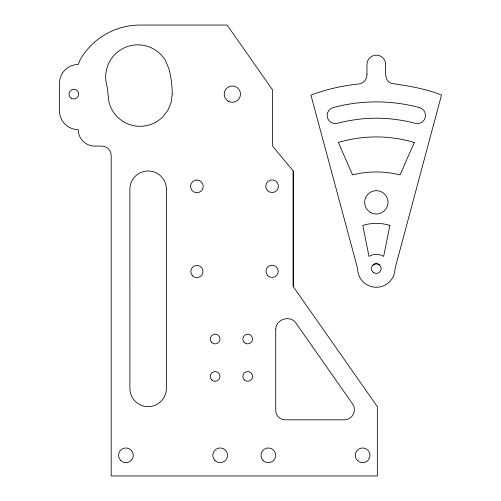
<?xml version="1.0" encoding="UTF-8"?>
<svg xmlns="http://www.w3.org/2000/svg" width="501" height="501" viewBox="0 0 501 501"><rect width="100%" height="100%" fill="white"/><g stroke="black" fill="none" stroke-linecap="round" stroke-linejoin="round"><path stroke-width="0.75" d="M293.229 286.585L293.229 170.966L272.594 146.11L272.594 89.986L227.128 25.05L140.067 25.05A69.088 69.088 0 0 0 80.235 59.594L78.2 64.51L75.757 64.667A18.706 18.706 0 0 0 59.494 83.216L59.494 110.903A18.712 18.712 0 0 0 75.757 129.452L78.2 129.615A16.489 16.489 0 0 0 94.689 146.104L101.828 146.104A9.356 9.356 0 0 1 111.178 155.454L111.178 475.944L377.347 475.95L377.347 406.643L293.229 286.585L293.229 170.973M372.882 265.135C374.71 263.282 377.929 263.282 379.758 265.135M166.388 189.221L166.388 388.394A18.249 18.249 0 0 1 148.139 406.643A18.249 18.249 0 0 1 129.891 388.388L129.884 189.221A18.249 18.249 0 0 1 148.139 170.973A18.249 18.249 0 0 1 166.388 189.221M275.744 328.988L275.744 410.476A9.356 9.356 0 0 0 285.1 419.825L344.225 419.825A10.158 10.158 0 0 0 352.541 403.844L295.333 322.212C289.202 315.01 276.045 319.506 275.744 328.988M366.97 74.806C367.014 78.933 364.033 82.815 360.031 83.842C343.273 85.489 326.69 89.147 310.927 95.115L357.614 268.574A18.706 18.706 0 0 0 376.32 287.28A18.706 18.706 0 0 0 395.026 268.574L441.506 95.033C425.481 88.683 408.39 85.815 391.45 83.448C383.948 80.498 385.463 70.716 385.676 64.485A9.356 9.356 0 0 0 376.32 55.135A9.356 9.356 0 0 0 366.97 64.485L366.97 74.806M172.225 94.138L171.135 102.461L167.923 110.214L162.806 116.877A32.158 32.158 0 0 1 109.005 102.461L107.897 93.393A34.074 34.074 0 0 0 106.751 85.314A32.158 32.158 0 0 1 165.662 60.915L168.875 68.668A98.396 98.396 0 0 1 172.206 91.99L172.231 94.138M389.866 225.437L383.641 256.38C379.251 253.694 373.395 253.694 369.005 256.38L362.774 225.437A45.209 45.209 0 0 1 389.866 225.437M414.271 142.509L400.042 174.912A96.618 96.618 0 0 0 352.604 174.912L338.369 142.509A131.65 131.65 0 0 1 414.271 142.509M196.893 180.059L195.246 180.272A6.344 6.344 0 0 0 192.033 190.474A6.344 6.344 0 0 0 202.636 189.077A6.344 6.344 0 0 0 196.887 180.059M267.759 275.669A6.125 6.125 0 0 0 278.005 272.92A6.125 6.125 0 0 0 270.502 265.417A6.125 6.125 0 0 0 267.759 275.669M244.244 342.471A4.866 4.866 0 0 0 252.385 340.285A4.866 4.866 0 0 0 246.423 334.33A4.866 4.866 0 0 0 244.244 342.471M211.691 342.465A4.866 4.866 0 0 0 219.833 340.285A4.866 4.866 0 0 0 213.871 334.33A4.866 4.866 0 0 0 211.691 342.465M120.703 460.525A7.365 7.365 0 0 0 133.028 457.225A7.365 7.365 0 0 0 124.004 448.201A7.365 7.365 0 0 0 120.703 460.525M211.691 379.883A4.866 4.866 0 0 0 219.833 377.704A4.866 4.866 0 0 0 213.877 371.748A4.866 4.866 0 0 0 211.691 379.883M192.559 275.851A6.125 6.125 0 0 0 202.805 273.108A6.125 6.125 0 0 0 195.302 265.605A6.125 6.125 0 0 0 192.559 275.851M267.603 190.699A6.344 6.344 0 0 0 278.218 187.856A6.344 6.344 0 0 0 270.446 180.091A6.344 6.344 0 0 0 267.603 190.699M357.42 460.532A7.365 7.365 0 0 0 369.744 457.231A7.365 7.365 0 0 0 360.72 448.213A7.365 7.365 0 0 0 357.42 460.532M263.144 460.532A7.365 7.365 0 0 0 275.469 457.231A7.365 7.365 0 0 0 266.444 448.213A7.365 7.365 0 0 0 263.144 460.532M214.979 460.525A7.365 7.365 0 0 0 227.297 457.225A7.365 7.365 0 0 0 218.279 448.201A7.365 7.365 0 0 0 214.979 460.525M244.244 379.883A4.866 4.866 0 0 0 252.385 377.704A4.866 4.866 0 0 0 246.423 371.748A4.866 4.866 0 0 0 244.244 379.883M71.399 98.346A4.866 4.866 0 0 0 78.695 94.138A4.866 4.866 0 0 0 71.399 89.923A4.866 4.866 0 0 0 71.399 98.346M228.268 101.202A8.154 8.154 0 0 0 240.499 94.138A8.154 8.154 0 0 0 228.268 87.074A8.154 8.154 0 0 0 228.268 101.202M370.483 212.443A11.673 11.673 0 0 0 387.993 202.335A11.673 11.673 0 0 0 370.483 192.227A11.673 11.673 0 0 0 370.483 212.443M419.456 107.583A166.67 166.67 0 0 0 333.184 107.583A8.154 8.154 0 0 0 327.416 117.572A8.154 8.154 0 0 0 337.405 123.34A150.356 150.356 0 0 1 415.235 123.34A8.154 8.154 0 0 0 425.224 117.572A8.154 8.154 0 0 0 419.456 107.583M373.89 272.782A4.866 4.866 0 0 0 381.186 268.574A4.866 4.866 0 0 0 373.89 264.359A4.866 4.866 0 0 0 373.89 272.782"/></g></svg>
